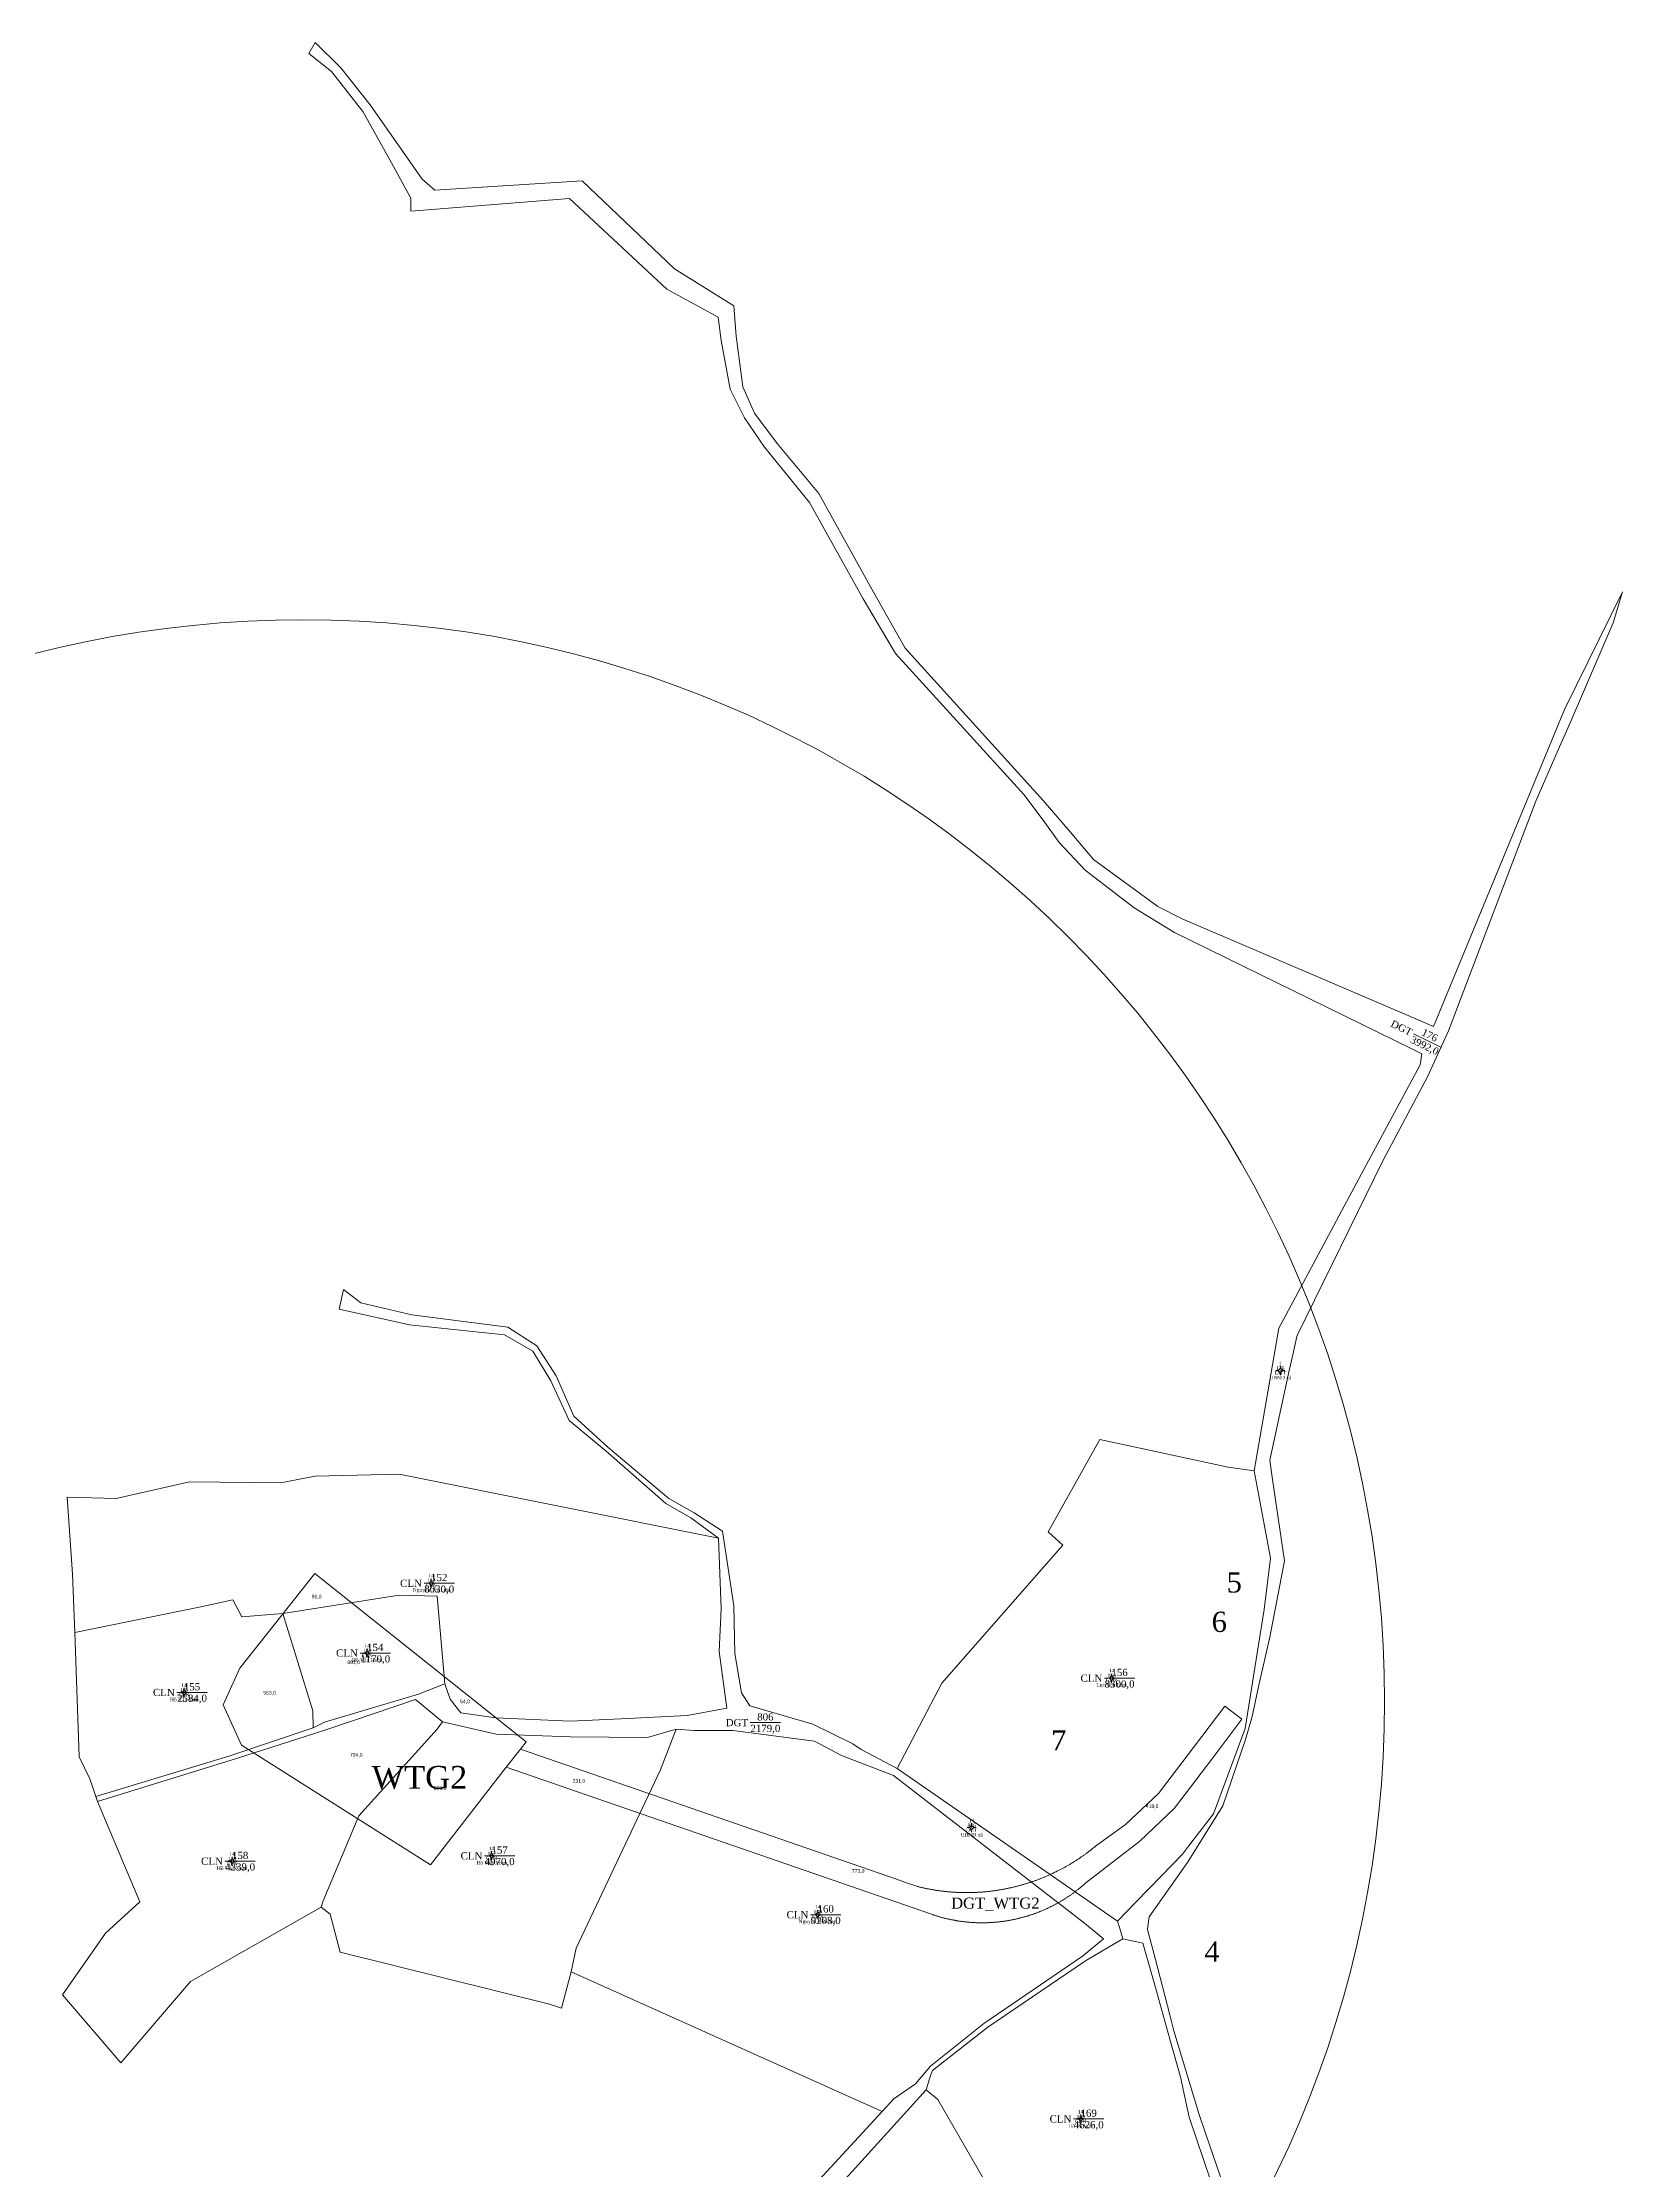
# Model space of a CAD drawing. Header units: metres. Extents: x 546523 to 548566, y 1840677 to 1842758.
# Drawn here: x 548127 to 548566, y 1841383 to 1841973 of the extents above; entities that cross this region are included whole.
import ezdxf
from ezdxf.enums import TextEntityAlignment as Align

# ---------------------------------------------------------------- set-up
doc = ezdxf.new("R2010")
doc.units = ezdxf.units.M
doc.header["$MEASUREMENT"] = 0
for name, color, linetype, lineweight in [('Level 10', 7, 'Continuous', 0), ('Level 11', 7, 'Continuous', 0), ('Level 13', 7, 'Continuous', 0), ('Level 15', 7, 'Continuous', 0), ('Level 2', 7, 'Continuous', 0), ('Level 20', 7, 'Continuous', 0), ('Level 28', 7, 'Continuous', 0), ('Level 30', 7, 'Continuous', 0), ('Level 4', 7, 'Continuous', 0), ('Level 5', 7, 'Continuous', 0)]:
    doc.layers.add(name, color=color, linetype=linetype, lineweight=lineweight)
doc.styles.add('Style-Arial', font='arial.ttf')
doc.styles.add('Style-Times New Roman', font='times.ttf')
doc.styles.add('Style-Vntime', font='Vntime.shx')

# ---------------------------------------------------------------- blocks, each defined once
blk = doc.blocks.new('CENTRD')
at = {"layer": 'Level 11', "linetype": 'Continuous', "lineweight": 0}
h = blk.add_hatch(color=1, dxfattribs=at)
edge = h.paths.add_edge_path()
edge.add_arc((0, 0), 1.5, 0, 360)
at = {"layer": 'Level 11', "color": 1, "linetype": 'Continuous', "lineweight": 0}
for p, q in [((-6.2, 0), (-12.5, 0)), ((0, 6.2), (-6.2, 0)), ((-6.2, 0), (0, -6.2)), ((0, 12.5), (0, 6.2)), ((6.2, 0), (0, 6.2)), ((0, -6.2), (6.2, 0)), ((12.5, 0), (6.2, 0)), ((0, -6.2), (0, -12.5))]:
    blk.add_line(p, q, dxfattribs=at)
blk = doc.blocks.new('N_THUA')
at = {"layer": 'Level 13', "color": 7, "linetype": 'Continuous', "lineweight": 0}
blk.add_line((-1.62, 0.79), (5.93, -2.91), dxfattribs=at)
at = {"layer": 'Level 13', "color": 5, "linetype": 'Continuous', "lineweight": 0, "style": 'Style-Times New Roman'}
blk.add_text('176', height=2, rotation=333.88679, dxfattribs=at).set_placement((2.86, 0.38), align=Align.MIDDLE_CENTER)
at = {"layer": 'Level 2', "color": 3, "linetype": 'Continuous', "lineweight": 0, "style": 'Style-Times New Roman'}
blk.add_text('DGT', height=2, rotation=333.88679, dxfattribs=at).set_placement((-2.16, 1.06), align=Align.MIDDLE_RIGHT)
at = {"layer": 'Level 4', "color": 1, "linetype": 'Continuous', "lineweight": 0, "style": 'Style-Times New Roman'}
blk.add_text('3992,0', height=2, rotation=333.88679, dxfattribs=at).set_placement((1.45, -2.49), align=Align.MIDDLE_CENTER)
blk = doc.blocks.new('N_THUA_16')
at = {"layer": 'Level 13', "color": 7, "linetype": 'Continuous', "lineweight": 0}
blk.add_line((-1.99, 0), (6.42, 0), dxfattribs=at)
at = {"layer": 'Level 13', "color": 5, "linetype": 'Continuous', "lineweight": 0, "style": 'Style-Times New Roman'}
blk.add_text('152', height=2, dxfattribs=at).set_placement((2.22, 1.6), align=Align.MIDDLE_CENTER)
at = {"layer": 'Level 2', "color": 3, "linetype": 'Continuous', "lineweight": 0, "style": 'Style-Times New Roman'}
blk.add_text('CLN', height=2, dxfattribs=at).set_placement((-2.59, 0), align=Align.MIDDLE_RIGHT)
at = {"layer": 'Level 4', "color": 1, "linetype": 'Continuous', "lineweight": 0, "style": 'Style-Times New Roman'}
blk.add_text('8030,0', height=2, dxfattribs=at).set_placement((2.22, -1.6), align=Align.MIDDLE_CENTER)
blk = doc.blocks.new('N_THUA_17')
at = {"layer": 'Level 13', "color": 7, "linetype": 'Continuous', "lineweight": 0}
blk.add_line((-1.99, 0), (6.42, 0), dxfattribs=at)
at = {"layer": 'Level 13', "color": 5, "linetype": 'Continuous', "lineweight": 0, "style": 'Style-Times New Roman'}
blk.add_text('154', height=2, dxfattribs=at).set_placement((2.22, 1.6), align=Align.MIDDLE_CENTER)
at = {"layer": 'Level 2', "color": 3, "linetype": 'Continuous', "lineweight": 0, "style": 'Style-Times New Roman'}
blk.add_text('CLN', height=2, dxfattribs=at).set_placement((-2.59, 0), align=Align.MIDDLE_RIGHT)
at = {"layer": 'Level 4', "color": 1, "linetype": 'Continuous', "lineweight": 0, "style": 'Style-Times New Roman'}
blk.add_text('1170,0', height=2, dxfattribs=at).set_placement((2.22, -1.6), align=Align.MIDDLE_CENTER)
blk = doc.blocks.new('N_THUA_18')
at = {"layer": 'Level 13', "color": 7, "linetype": 'Continuous', "lineweight": 0}
blk.add_line((-1.98, 0), (6.43, 0), dxfattribs=at)
at = {"layer": 'Level 13', "color": 5, "linetype": 'Continuous', "lineweight": 0, "style": 'Style-Times New Roman'}
blk.add_text('155', height=2, dxfattribs=at).set_placement((2.22, 1.6), align=Align.MIDDLE_CENTER)
at = {"layer": 'Level 2', "color": 3, "linetype": 'Continuous', "lineweight": 0, "style": 'Style-Times New Roman'}
blk.add_text('CLN', height=2, dxfattribs=at).set_placement((-2.58, 0), align=Align.MIDDLE_RIGHT)
at = {"layer": 'Level 4', "color": 1, "linetype": 'Continuous', "lineweight": 0, "style": 'Style-Times New Roman'}
blk.add_text('2584,0', height=2, dxfattribs=at).set_placement((2.22, -1.6), align=Align.MIDDLE_CENTER)
blk = doc.blocks.new('N_THUA_19')
at = {"layer": 'Level 13', "color": 7, "linetype": 'Continuous', "lineweight": 0}
blk.add_line((-1.98, 0), (6.43, 0), dxfattribs=at)
at = {"layer": 'Level 13', "color": 5, "linetype": 'Continuous', "lineweight": 0, "style": 'Style-Times New Roman'}
blk.add_text('156', height=2, dxfattribs=at).set_placement((2.22, 1.6), align=Align.MIDDLE_CENTER)
at = {"layer": 'Level 2', "color": 3, "linetype": 'Continuous', "lineweight": 0, "style": 'Style-Times New Roman'}
blk.add_text('CLN', height=2, dxfattribs=at).set_placement((-2.58, 0), align=Align.MIDDLE_RIGHT)
at = {"layer": 'Level 4', "color": 1, "linetype": 'Continuous', "lineweight": 0, "style": 'Style-Times New Roman'}
blk.add_text('8300,0', height=2, dxfattribs=at).set_placement((2.22, -1.6), align=Align.MIDDLE_CENTER)
blk = doc.blocks.new('N_THUA_20')
at = {"layer": 'Level 13', "color": 7, "linetype": 'Continuous', "lineweight": 0}
blk.add_line((-1.98, 0), (6.43, 0), dxfattribs=at)
at = {"layer": 'Level 13', "color": 5, "linetype": 'Continuous', "lineweight": 0, "style": 'Style-Times New Roman'}
blk.add_text('157', height=2, dxfattribs=at).set_placement((2.22, 1.6), align=Align.MIDDLE_CENTER)
at = {"layer": 'Level 2', "color": 3, "linetype": 'Continuous', "lineweight": 0, "style": 'Style-Times New Roman'}
blk.add_text('CLN', height=2, dxfattribs=at).set_placement((-2.58, 0), align=Align.MIDDLE_RIGHT)
at = {"layer": 'Level 4', "color": 1, "linetype": 'Continuous', "lineweight": 0, "style": 'Style-Times New Roman'}
blk.add_text('4970,0', height=2, dxfattribs=at).set_placement((2.22, -1.6), align=Align.MIDDLE_CENTER)
blk = doc.blocks.new('N_THUA_21')
at = {"layer": 'Level 13', "color": 7, "linetype": 'Continuous', "lineweight": 0}
blk.add_line((-1.98, 0), (6.43, 0), dxfattribs=at)
at = {"layer": 'Level 13', "color": 5, "linetype": 'Continuous', "lineweight": 0, "style": 'Style-Times New Roman'}
blk.add_text('158', height=2, dxfattribs=at).set_placement((2.22, 1.6), align=Align.MIDDLE_CENTER)
at = {"layer": 'Level 2', "color": 3, "linetype": 'Continuous', "lineweight": 0, "style": 'Style-Times New Roman'}
blk.add_text('CLN', height=2, dxfattribs=at).set_placement((-2.58, 0), align=Align.MIDDLE_RIGHT)
at = {"layer": 'Level 4', "color": 1, "linetype": 'Continuous', "lineweight": 0, "style": 'Style-Times New Roman'}
blk.add_text('4339,0', height=2, dxfattribs=at).set_placement((2.22, -1.6), align=Align.MIDDLE_CENTER)
blk = doc.blocks.new('N_THUA_22')
at = {"layer": 'Level 13', "color": 7, "linetype": 'Continuous', "lineweight": 0}
blk.add_line((-1.99, 0), (6.42, 0), dxfattribs=at)
at = {"layer": 'Level 13', "color": 5, "linetype": 'Continuous', "lineweight": 0, "style": 'Style-Times New Roman'}
blk.add_text('160', height=2, dxfattribs=at).set_placement((2.22, 1.6), align=Align.MIDDLE_CENTER)
at = {"layer": 'Level 2', "color": 3, "linetype": 'Continuous', "lineweight": 0, "style": 'Style-Times New Roman'}
blk.add_text('CLN', height=2, dxfattribs=at).set_placement((-2.59, 0), align=Align.MIDDLE_RIGHT)
at = {"layer": 'Level 4', "color": 1, "linetype": 'Continuous', "lineweight": 0, "style": 'Style-Times New Roman'}
blk.add_text('9208,0', height=2, dxfattribs=at).set_placement((2.22, -1.6), align=Align.MIDDLE_CENTER)
blk = doc.blocks.new('N_THUA_23')
at = {"layer": 'Level 13', "color": 7, "linetype": 'Continuous', "lineweight": 0}
blk.add_line((-1.98, 0), (6.43, 0), dxfattribs=at)
at = {"layer": 'Level 13', "color": 5, "linetype": 'Continuous', "lineweight": 0, "style": 'Style-Times New Roman'}
blk.add_text('169', height=2, dxfattribs=at).set_placement((2.22, 1.6), align=Align.MIDDLE_CENTER)
at = {"layer": 'Level 2', "color": 3, "linetype": 'Continuous', "lineweight": 0, "style": 'Style-Times New Roman'}
blk.add_text('CLN', height=2, dxfattribs=at).set_placement((-2.58, 0), align=Align.MIDDLE_RIGHT)
at = {"layer": 'Level 4', "color": 1, "linetype": 'Continuous', "lineweight": 0, "style": 'Style-Times New Roman'}
blk.add_text('4626,0', height=2, dxfattribs=at).set_placement((2.22, -1.6), align=Align.MIDDLE_CENTER)
blk = doc.blocks.new('N_THUA_39')
at = {"layer": 'Level 13', "color": 7, "linetype": 'Continuous', "lineweight": 0}
blk.add_line((-1.8, 0), (6.61, 0), dxfattribs=at)
at = {"layer": 'Level 13', "color": 5, "linetype": 'Continuous', "lineweight": 0, "style": 'Style-Times New Roman'}
blk.add_text('806', height=2, dxfattribs=at).set_placement((2.4, 1.6), align=Align.MIDDLE_CENTER)
at = {"layer": 'Level 2', "color": 3, "linetype": 'Continuous', "lineweight": 0, "style": 'Style-Times New Roman'}
blk.add_text('DGT', height=2, dxfattribs=at).set_placement((-2.4, 0), align=Align.MIDDLE_RIGHT)
at = {"layer": 'Level 4', "color": 1, "linetype": 'Continuous', "lineweight": 0, "style": 'Style-Times New Roman'}
blk.add_text('2179,0', height=2, dxfattribs=at).set_placement((2.4, -1.6), align=Align.MIDDLE_CENTER)

msp = doc.modelspace()

# ---------------------------------------------------------------- linework, layer by layer
at = {"layer": 'Level 10', "color": 5, "linetype": 'Continuous', "lineweight": 0}
for p, q in [((548364.61, 1841494.42), (548425.77, 1841452.05)), ((548142.29, 1841486.67), (548142.74, 1841485.24)), ((548274.18, 1841437.98), (548360.47, 1841399.23)), ((548327.22, 1841355.25), (548372.66, 1841405.25))]:
    msp.add_line(p, q, dxfattribs=at)
at = {"layer": 'Level 10', "color": 5, "linetype": 'Continuous', "lineweight": 0, "flags": 128}
for points in [[(548454.5, 1841380.83), (548450.29, 1841393.02), (548448.33, 1841398.7), (548444.73, 1841410.65), (548441.42, 1841421.64), (548440.27, 1841426.1), (548436.32, 1841441.46), (548434.09, 1841449.81), (548434.2, 1841450.57), (548434.6, 1841453.32), (548438.12, 1841458.29), (548445.24, 1841468.36), (548454.97, 1841484.06), (548461.35, 1841502.46), (548463.11, 1841508.85), (548465.05, 1841517.55), (548468.03, 1841530.89), (548472.12, 1841552.06), (548468.8, 1841574.59), (548468.02, 1841579.93), (548468.78, 1841583.43), (548473.45, 1841604.82), (548474.4, 1841609.18), (548475.52, 1841614.29), (548475.75, 1841614.76), (548499.52, 1841663.25), (548511.79, 1841686.29), (548517.68, 1841699.06), (548538.91, 1841755.06), (548541.83, 1841762.76), (548548.1, 1841777.02), (548550.77, 1841783.08), (548551.69, 1841785.22), (548563.35, 1841812.32), (548565.91, 1841820.85), (548549.81, 1841788.19), (548513.48, 1841700.26), (548513.23, 1841700.37), (548510.47, 1841701.55), (548443.75, 1841730.15), (548436.98, 1841733.54), (548419.16, 1841746.64), (548412.65, 1841754.25), (548405.16, 1841763), (548382.02, 1841788.54), (548366.89, 1841805.25), (548358.08, 1841820.82), (548342.9, 1841848.15), (548331.34, 1841861.99), (548325.06, 1841870.4), (548321.84, 1841877.75), (548319.93, 1841891.78), (548319.35, 1841900.26), (548302.88, 1841910.51), (548277.26, 1841934.92), (548236.33, 1841932.31), (548232.87, 1841935.34), (548218.39, 1841955.99), (548210.25, 1841966.28), (548203.13, 1841973.27), (548201.36, 1841970.21), (548207.7, 1841965.28), (548216.37, 1841954.11), (548224.34, 1841939.91), (548229.72, 1841930.11), (548229.64, 1841926.46), (548273.69, 1841930.04), (548300.7, 1841904.85), (548315.01, 1841897.06), (548315.77, 1841890.6), (548318.3, 1841877.13), (548322.3, 1841869.19), (548327.85, 1841861.01), (548340.3, 1841845.67), (548355.17, 1841818.97), (548364.16, 1841803.73), (548382.1, 1841784.04), (548399.75, 1841764.67), (548405.15, 1841757.52), (548409.59, 1841751.35), (548415.42, 1841745.17), (548416.85, 1841743.65), (548430.42, 1841733.23), (548441.58, 1841726.36), (548507.5, 1841694.05), (548510.21, 1841692.72), (548510.25, 1841692.7), (548509.76, 1841689.67), (548492.24, 1841657.02), (548480.8, 1841635.71), (548475.17, 1841625.21), (548470.55, 1841616.6), (548466.56, 1841593.6), (548463.69, 1841577.06)], [(548315.02, 1841558.29), (548307.41, 1841563.97), (548300.44, 1841567.91), (548283.93, 1841582.43), (548273.66, 1841590.98), (548268.58, 1841602.01), (548263.56, 1841610.26), (548255.71, 1841614.77), (548229.36, 1841617.53), (548209.77, 1841621.86), (548210.98, 1841627.35), (548215.85, 1841623.63), (548229.92, 1841620.32), (548256.56, 1841616.86), (548264.66, 1841611.72), (548270.03, 1841603.38), (548274.89, 1841592.21), (548284.38, 1841583.55), (548301.27, 1841569.33), (548308.35, 1841565.34), (548316.15, 1841560.31), (548319.33, 1841539.53), (548319.56, 1841526.33), (548321.43, 1841515.38), (548323.76, 1841511.85), (548341.23, 1841506.75), (548352.38, 1841501.31), (548354.66, 1841499.74), (548364.61, 1841494.42)], [(548364.61, 1841494.42), (548377.06, 1841518.1), (548410.59, 1841556.35), (548406.58, 1841560.08), (548420.91, 1841585.74), (548456.52, 1841578), (548463.69, 1841577.06)], [(548136.43, 1841532.17), (548135.77, 1841548.38), (548134.32, 1841569.69), (548147.96, 1841569.34), (548168.22, 1841573.96), (548193.54, 1841573.68), (548203.1, 1841575.56), (548226.44, 1841576.08), (548315.02, 1841558.29)], [(548425.77, 1841452.05), (548430.89, 1841457.33), (548437.96, 1841464.63), (548443.86, 1841470.71), (548445.52, 1841472.88), (548452.39, 1841481.88), (548458.67, 1841498.81), (548461.17, 1841505.54), (548464.94, 1841528.76), (548466.53, 1841538.55), (548468.21, 1841552.74), (548466.45, 1841562.22), (548463.69, 1841577.06)], [(548239.13, 1841517.91), (548240.57, 1841513.69), (548243.55, 1841509.86), (548253.31, 1841508.45), (548273.91, 1841507.55), (548288.09, 1841508.23), (548306.38, 1841509.18), (548317.39, 1841511.13), (548315.29, 1841526.93), (548315.77, 1841538.69), (548315.02, 1841558.29)], [(548136.43, 1841532.17), (548171.41, 1841539.26), (548180.27, 1841541.27), (548182.79, 1841536.47), (548194.13, 1841537.44)], [(548194.13, 1841537.44), (548226.47, 1841542.53), (548236.98, 1841542.28), (548239.13, 1841517.91)], [(548194.13, 1841537.44), (548202.5, 1841510.45), (548202.58, 1841505.73)], [(548136.43, 1841532.17), (548137.64, 1841497.71), (548140.61, 1841491.56), (548142.29, 1841486.67)], [(548202.58, 1841505.73), (548205.74, 1841507.29), (548231.85, 1841515.04), (548239.13, 1841517.91)], [(548142.74, 1841485.24), (548179.83, 1841496.77), (548202.71, 1841504.03), (548207.23, 1841505.54), (548230.94, 1841513.6), (548238.44, 1841507.42)], [(548142.29, 1841486.67), (548179.14, 1841497.85), (548202.58, 1841505.73)], [(548204.83, 1841455.92), (548205.37, 1841457.71), (548215.27, 1841481.32), (548237.03, 1841505.31), (548238.44, 1841507.42)], [(548238.44, 1841507.42), (548253.36, 1841503.94), (548273.86, 1841503.21), (548295.33, 1841503.01), (548303.32, 1841505.38)], [(548274.18, 1841437.98), (548275.56, 1841444.61), (548298.9, 1841493.86), (548303.32, 1841505.38)], [(548360.47, 1841399.23), (548363.71, 1841402.75), (548369.77, 1841406.99), (548373.92, 1841411.89), (548388.67, 1841423.66), (548416.03, 1841442.33), (548421.92, 1841447.18), (548416.67, 1841451.53), (548363.63, 1841492.51), (548349.17, 1841498.01), (548341.73, 1841502.05), (548319.05, 1841504.99), (548308.2, 1841505), (548303.32, 1841505.38)], [(548142.74, 1841485.24), (548154.52, 1841457.47), (548144.97, 1841448.73), (548133.06, 1841431.68), (548149.21, 1841412.77), (548168.54, 1841435.34), (548204.83, 1841455.92)], [(548204.83, 1841455.92), (548207.3, 1841454.03), (548210.04, 1841443.52), (548268.17, 1841429.05), (548271.46, 1841427.91), (548274.18, 1841437.98)], [(548425.77, 1841452.05), (548426.71, 1841449.09), (548427.31, 1841447.19)], [(548372.66, 1841405.25), (548373.85, 1841409.22), (548374.46, 1841410.67), (548389.83, 1841422.67), (548416.93, 1841441.11), (548425.08, 1841445.89), (548427.31, 1841447.19)], [(548427.31, 1841447.19), (548428.93, 1841446.83), (548431.96, 1841446.15), (548432.83, 1841445.95), (548436.1, 1841434.35), (548440.31, 1841419.38), (548443.37, 1841408.51), (548444.03, 1841405.38), (548445.65, 1841397.72), (548451.69, 1841379.9), (548453.84, 1841372.25)], [(548372.66, 1841405.25), (548375.92, 1841402.62), (548400.36, 1841360.22)], [(548290.93, 1841328.72), (548298.39, 1841334.6), (548317.74, 1841352.95), (548360.47, 1841399.23)]]:
    msp.add_lwpolyline(points, dxfattribs=at)
at = {"layer": 'Level 15', "color": 1, "linetype": 'Continuous', "lineweight": 0}
msp.add_circle((548199.89, 1841513.13), 300, dxfattribs=at)
at = {"layer": 'Level 30', "color": 7, "linetype": 'Continuous', "lineweight": 0}
msp.add_line((548260.08, 1841499.78), (548256.18, 1841494.78), dxfattribs=at)
at = {"layer": 'Level 30', "color": 1, "linetype": 'Continuous', "lineweight": 0, "flags": 128}
msp.add_lwpolyline([(548460.32, 1841508.13), (548451.92, 1841497.03), (548441.64, 1841483.47), (548431.94, 1841474.3), (548416.98, 1841462.68), (548416.95, 1841462.66), (548416.82, 1841462.54), (548416.68, 1841462.41), (548416.54, 1841462.29), (548416.4, 1841462.17), (548416.26, 1841462.05), (548416.12, 1841461.93), (548415.98, 1841461.81), (548415.83, 1841461.69), (548415.69, 1841461.57), (548415.55, 1841461.45), (548415.41, 1841461.33), (548415.26, 1841461.21), (548415.12, 1841461.1), (548414.97, 1841460.98), (548414.83, 1841460.87), (548414.68, 1841460.75), (548414.54, 1841460.64), (548414.39, 1841460.53), (548414.24, 1841460.41), (548414.09, 1841460.3), (548413.94, 1841460.19), (548413.8, 1841460.08), (548413.65, 1841459.97), (548413.5, 1841459.86), (548413.35, 1841459.75), (548413.2, 1841459.64), (548413.05, 1841459.53), (548412.89, 1841459.43), (548412.74, 1841459.32), (548412.59, 1841459.22), (548412.44, 1841459.11), (548412.28, 1841459.01), (548412.13, 1841458.9), (548411.97, 1841458.8), (548411.82, 1841458.7), (548411.66, 1841458.6), (548411.51, 1841458.5), (548411.35, 1841458.4), (548411.2, 1841458.3), (548411.04, 1841458.2), (548410.88, 1841458.1), (548410.72, 1841458), (548410.57, 1841457.9), (548410.41, 1841457.81), (548410.25, 1841457.71), (548410.09, 1841457.62), (548409.93, 1841457.52), (548409.77, 1841457.43), (548409.61, 1841457.34), (548409.45, 1841457.25), (548409.29, 1841457.16), (548409.12, 1841457.06), (548408.96, 1841456.97), (548408.8, 1841456.89), (548408.64, 1841456.8), (548408.47, 1841456.71), (548408.31, 1841456.62), (548408.14, 1841456.54), (548407.98, 1841456.45), (548407.82, 1841456.36), (548407.65, 1841456.28), (548407.48, 1841456.2), (548407.32, 1841456.11), (548407.15, 1841456.03), (548406.99, 1841455.95), (548406.82, 1841455.87), (548406.65, 1841455.79), (548406.48, 1841455.71), (548406.32, 1841455.63), (548406.15, 1841455.55), (548405.98, 1841455.48), (548405.81, 1841455.4), (548405.64, 1841455.33), (548405.47, 1841455.25), (548405.3, 1841455.18), (548405.13, 1841455.1), (548404.96, 1841455.03), (548404.79, 1841454.96), (548404.62, 1841454.89), (548404.45, 1841454.82), (548404.27, 1841454.75), (548404.1, 1841454.68), (548403.93, 1841454.61), (548403.76, 1841454.54), (548403.58, 1841454.48), (548403.41, 1841454.41), (548403.24, 1841454.34), (548403.06, 1841454.28), (548402.89, 1841454.22), (548402.71, 1841454.15), (548402.54, 1841454.09), (548402.36, 1841454.03), (548402.19, 1841453.97), (548402.01, 1841453.91), (548401.84, 1841453.85), (548401.66, 1841453.79), (548401.48, 1841453.73), (548401.31, 1841453.68), (548401.13, 1841453.62), (548400.95, 1841453.57), (548400.78, 1841453.51), (548400.6, 1841453.46), (548400.42, 1841453.4), (548400.24, 1841453.35), (548400.07, 1841453.3), (548399.89, 1841453.25), (548399.71, 1841453.2), (548399.53, 1841453.15), (548399.35, 1841453.1), (548399.17, 1841453.05), (548398.99, 1841453.01), (548398.81, 1841452.96), (548398.63, 1841452.92), (548398.45, 1841452.87), (548398.27, 1841452.83), (548398.09, 1841452.78), (548397.91, 1841452.74), (548397.73, 1841452.7), (548397.55, 1841452.66), (548397.37, 1841452.62), (548397.19, 1841452.58), (548397.01, 1841452.54), (548396.82, 1841452.5), (548396.64, 1841452.47), (548396.46, 1841452.43), (548396.28, 1841452.4), (548396.1, 1841452.36), (548395.91, 1841452.33), (548395.73, 1841452.3), (548395.55, 1841452.26), (548395.37, 1841452.23), (548395.18, 1841452.2), (548395, 1841452.17), (548394.82, 1841452.14), (548394.63, 1841452.11), (548394.45, 1841452.09), (548394.27, 1841452.06), (548394.08, 1841452.03), (548393.9, 1841452.01), (548393.72, 1841451.99), (548393.53, 1841451.96), (548393.35, 1841451.94), (548393.16, 1841451.92), (548392.98, 1841451.9), (548392.79, 1841451.88), (548392.61, 1841451.86), (548392.43, 1841451.84), (548392.24, 1841451.82), (548392.06, 1841451.8), (548391.87, 1841451.79), (548391.69, 1841451.77), (548391.5, 1841451.76), (548391.32, 1841451.74), (548391.13, 1841451.73), (548390.95, 1841451.72), (548390.76, 1841451.71), (548390.58, 1841451.7), (548390.39, 1841451.69), (548390.21, 1841451.68), (548390.02, 1841451.67), (548389.84, 1841451.66), (548389.65, 1841451.65), (548389.46, 1841451.65), (548389.28, 1841451.64), (548389.09, 1841451.64), (548388.91, 1841451.64), (548388.72, 1841451.63), (548388.54, 1841451.63), (548388.35, 1841451.63), (548388.17, 1841451.63), (548387.98, 1841451.63), (548387.8, 1841451.63), (548387.61, 1841451.63), (548387.42, 1841451.64), (548387.24, 1841451.64), (548387.05, 1841451.65), (548386.87, 1841451.65), (548386.68, 1841451.66), (548386.5, 1841451.66), (548386.31, 1841451.67), (548386.13, 1841451.68), (548385.94, 1841451.69), (548385.76, 1841451.7), (548385.57, 1841451.71), (548385.39, 1841451.72), (548385.2, 1841451.74), (548385.02, 1841451.75), (548384.83, 1841451.76), (548384.65, 1841451.78), (548384.46, 1841451.79), (548384.28, 1841451.81), (548384.09, 1841451.83), (548383.91, 1841451.85), (548383.72, 1841451.86), (548383.54, 1841451.88), (548383.35, 1841451.9), (548383.17, 1841451.93), (548382.99, 1841451.95), (548382.8, 1841451.97), (548382.62, 1841451.99), (548382.43, 1841452.02), (548382.25, 1841452.04), (548382.07, 1841452.07), (548381.88, 1841452.1), (548381.7, 1841452.12), (548381.52, 1841452.15), (548381.33, 1841452.18), (548381.15, 1841452.21), (548380.97, 1841452.24), (548380.78, 1841452.27), (548380.6, 1841452.31), (548380.42, 1841452.34), (548380.24, 1841452.37), (548380.06, 1841452.41), (548379.87, 1841452.44), (548379.69, 1841452.48), (548379.51, 1841452.52), (548379.33, 1841452.56), (548379.15, 1841452.59), (548378.97, 1841452.63), (548378.78, 1841452.67), (548378.6, 1841452.71), (548378.42, 1841452.76), (548378.24, 1841452.8), (548378.06, 1841452.84), (548377.88, 1841452.89), (548377.7, 1841452.93), (548377.52, 1841452.98), (548377.34, 1841453.02), (548377.16, 1841453.07), (548376.98, 1841453.12), (548376.8, 1841453.17), (548376.63, 1841453.22), (548376.45, 1841453.27), (548376.27, 1841453.32), (548376.09, 1841453.37), (548375.91, 1841453.42), (548375.74, 1841453.48), (548375.56, 1841453.53), (548375.38, 1841453.59), (548375.2, 1841453.64), (548375.03, 1841453.7), (548374.85, 1841453.75), (548374.68, 1841453.81), (548374.5, 1841453.87), (548374.32, 1841453.93), (548374.15, 1841453.99), (548256.18, 1841494.78), (548235.1, 1841467.68), (548182.68, 1841500.88), (548177.58, 1841512.09), (548182.24, 1841522.31), (548203.07, 1841548.52), (548261.69, 1841501.86), (548260.08, 1841499.78), (548364.42, 1841463.7), (548367.24, 1841462.73), (548370.06, 1841461.75), (548370.27, 1841461.7), (548370.47, 1841461.65), (548370.68, 1841461.6), (548370.88, 1841461.55), (548371.09, 1841461.5), (548371.3, 1841461.45), (548371.5, 1841461.4), (548371.71, 1841461.36), (548371.91, 1841461.31), (548372.12, 1841461.27), (548372.33, 1841461.22), (548372.54, 1841461.18), (548372.74, 1841461.14), (548372.95, 1841461.09), (548373.16, 1841461.05), (548373.37, 1841461.01), (548373.57, 1841460.97), (548373.78, 1841460.93), (548373.99, 1841460.9), (548374.2, 1841460.86), (548374.41, 1841460.82), (548374.61, 1841460.79), (548374.82, 1841460.75), (548375.03, 1841460.72), (548375.24, 1841460.68), (548375.45, 1841460.65), (548375.66, 1841460.62), (548375.87, 1841460.59), (548376.08, 1841460.56), (548376.29, 1841460.53), (548376.5, 1841460.5), (548376.71, 1841460.47), (548376.92, 1841460.44), (548377.13, 1841460.42), (548377.34, 1841460.39), (548377.55, 1841460.37), (548377.76, 1841460.34), (548377.97, 1841460.32), (548378.18, 1841460.3), (548378.39, 1841460.28), (548378.6, 1841460.26), (548378.81, 1841460.24), (548379.02, 1841460.22), (548379.23, 1841460.2), (548379.44, 1841460.18), (548379.65, 1841460.17), (548379.87, 1841460.15), (548380.08, 1841460.13), (548380.29, 1841460.12), (548380.5, 1841460.11), (548380.71, 1841460.09), (548380.92, 1841460.08), (548381.13, 1841460.07), (548381.34, 1841460.06), (548381.56, 1841460.05), (548381.77, 1841460.04), (548381.98, 1841460.04), (548382.19, 1841460.03), (548382.4, 1841460.02), (548382.61, 1841460.02), (548382.82, 1841460.01), (548383.04, 1841460.01), (548383.25, 1841460), (548383.46, 1841460), (548383.67, 1841460), (548383.88, 1841460), (548384.09, 1841460), (548384.31, 1841460), (548384.52, 1841460), (548384.73, 1841460.01), (548384.94, 1841460.01), (548385.15, 1841460.01), (548385.36, 1841460.02), (548385.58, 1841460.02), (548385.79, 1841460.03), (548386, 1841460.04), (548386.21, 1841460.05), (548386.42, 1841460.05), (548386.63, 1841460.06), (548386.84, 1841460.07), (548387.06, 1841460.09), (548387.27, 1841460.1), (548387.48, 1841460.11), (548387.69, 1841460.12), (548387.9, 1841460.14), (548388.11, 1841460.15), (548388.32, 1841460.17), (548388.53, 1841460.19), (548388.74, 1841460.2), (548388.95, 1841460.22), (548389.17, 1841460.24), (548389.38, 1841460.26), (548389.59, 1841460.28), (548389.8, 1841460.31), (548390.01, 1841460.33), (548390.22, 1841460.35), (548390.43, 1841460.37), (548390.64, 1841460.4), (548390.85, 1841460.43), (548391.06, 1841460.45), (548391.27, 1841460.48), (548391.48, 1841460.51), (548391.69, 1841460.54), (548391.9, 1841460.57), (548392.11, 1841460.6), (548392.32, 1841460.63), (548392.53, 1841460.66), (548392.73, 1841460.69), (548392.94, 1841460.73), (548393.15, 1841460.76), (548393.36, 1841460.79), (548393.57, 1841460.83), (548393.78, 1841460.87), (548393.99, 1841460.91), (548394.19, 1841460.94), (548394.4, 1841460.98), (548394.61, 1841461.02), (548394.82, 1841461.06), (548395.03, 1841461.1), (548395.23, 1841461.15), (548395.44, 1841461.19), (548395.65, 1841461.23), (548395.85, 1841461.28), (548396.06, 1841461.32), (548396.27, 1841461.37), (548396.47, 1841461.42), (548396.68, 1841461.46), (548396.89, 1841461.51), (548397.09, 1841461.56), (548397.3, 1841461.61), (548397.5, 1841461.66), (548397.71, 1841461.71), (548397.91, 1841461.77), (548398.12, 1841461.82), (548398.32, 1841461.87), (548398.53, 1841461.93), (548398.73, 1841461.98), (548398.94, 1841462.04), (548399.14, 1841462.1), (548399.34, 1841462.15), (548399.55, 1841462.21), (548399.75, 1841462.27), (548399.95, 1841462.33), (548400.15, 1841462.39), (548400.36, 1841462.46), (548400.56, 1841462.52), (548400.76, 1841462.58), (548400.96, 1841462.64), (548401.16, 1841462.71), (548401.37, 1841462.77), (548401.57, 1841462.84), (548401.77, 1841462.91), (548401.97, 1841462.98), (548402.17, 1841463.04), (548402.37, 1841463.11), (548402.57, 1841463.18), (548402.77, 1841463.25), (548402.97, 1841463.33), (548403.17, 1841463.4), (548403.36, 1841463.47), (548403.56, 1841463.54), (548403.76, 1841463.62), (548403.96, 1841463.69), (548404.16, 1841463.77), (548404.35, 1841463.85), (548404.55, 1841463.92), (548404.75, 1841464), (548404.94, 1841464.08), (548405.14, 1841464.16), (548405.34, 1841464.24), (548405.53, 1841464.32), (548405.73, 1841464.4), (548405.92, 1841464.49), (548406.12, 1841464.57), (548406.31, 1841464.65), (548406.5, 1841464.74), (548406.7, 1841464.82), (548406.89, 1841464.91), (548407.08, 1841465), (548407.28, 1841465.09), (548407.47, 1841465.17), (548407.66, 1841465.26), (548407.85, 1841465.35), (548408.04, 1841465.44), (548408.23, 1841465.54), (548408.42, 1841465.63), (548408.61, 1841465.72), (548408.8, 1841465.81), (548408.99, 1841465.91), (548409.18, 1841466), (548409.37, 1841466.1), (548409.56, 1841466.2), (548409.75, 1841466.29), (548409.94, 1841466.39), (548410.12, 1841466.49), (548410.31, 1841466.59), (548410.5, 1841466.69), (548410.68, 1841466.79), (548410.87, 1841466.89), (548411.05, 1841466.99), (548411.24, 1841467.1), (548411.42, 1841467.2), (548411.61, 1841467.3), (548411.79, 1841467.41), (548411.97, 1841467.51), (548412.16, 1841467.62), (548412.34, 1841467.73), (548412.52, 1841467.83), (548412.7, 1841467.94), (548412.89, 1841468.05), (548413.07, 1841468.16), (548413.25, 1841468.27), (548413.43, 1841468.38), (548413.61, 1841468.49), (548413.79, 1841468.61), (548413.96, 1841468.72), (548414.14, 1841468.83), (548414.32, 1841468.95), (548414.5, 1841469.06), (548414.68, 1841469.18), (548414.85, 1841469.3), (548415.03, 1841469.41), (548415.2, 1841469.53), (548415.38, 1841469.65), (548415.56, 1841469.77), (548415.73, 1841469.89), (548415.9, 1841470.01), (548416.08, 1841470.13), (548416.25, 1841470.25), (548416.42, 1841470.37), (548416.6, 1841470.5), (548416.77, 1841470.62), (548416.94, 1841470.74), (548417.11, 1841470.87), (548417.28, 1841470.99), (548417.45, 1841471.12), (548417.62, 1841471.25), (548417.79, 1841471.38), (548417.96, 1841471.5), (548418.12, 1841471.63), (548418.29, 1841471.76), (548418.46, 1841471.89), (548418.62, 1841472.02), (548418.79, 1841472.15), (548418.96, 1841472.29), (548419.12, 1841472.42), (548419.29, 1841472.55), (548419.45, 1841472.69), (548419.61, 1841472.82), (548419.67, 1841472.87), (548428.03, 1841478.86), (548437.16, 1841487.49), (548447.13, 1841500.66), (548455.54, 1841511.76), (548460.32, 1841508.13)], dxfattribs=at)

# ---------------------------------------------------------------- block references
at = {"layer": 'Level 11', "color": 1, "linetype": 'Continuous', "lineweight": 0, "xscale": 0.1, "yscale": 0.1, "zscale": 0.1}
for p in [(548470.98, 1841604.84), (548235.34, 1841545.82), (548217.58, 1841526.45), (548166.74, 1841515.53), (548424.15, 1841519.49), (548385.31, 1841478.03), (548180.09, 1841468.72), (548252.11, 1841470.22), (548342.59, 1841453.87), (548415.57, 1841397.21)]:
    msp.add_blockref('CENTRD', p, dxfattribs=at)
at = {"layer": 'Level 2', "color": 3, "linetype": 'Continuous', "lineweight": 0}
for name, p in [('N_THUA', (548509.57, 1841697.49)), ('N_THUA_16', (548235.34, 1841545.82)), ('N_THUA_17', (548217.58, 1841526.45)), ('N_THUA_18', (548166.74, 1841515.53)), ('N_THUA_19', (548424.15, 1841519.49)), ('N_THUA_39', (548325.67, 1841507.16)), ('N_THUA_21', (548180.09, 1841468.72)), ('N_THUA_20', (548252.11, 1841470.22)), ('N_THUA_22', (548342.59, 1841453.87)), ('N_THUA_23', (548415.57, 1841397.21))]:
    msp.add_blockref(name, p, dxfattribs=at)

# ---------------------------------------------------------------- texts
at = {"layer": 'Level 15', "color": 1, "linetype": 'Continuous', "lineweight": 0, "char_height": 1, "attachment_point": 5, "line_spacing_factor": 0.790735, "style": 'Style-Times New Roman'}
for s, insert in [('1\\P176\\PDGT\\PUBND xã', (548470.98, 1841604.84)), ('14\\P152\\PCLN\\PNguyễn Thị Lưu', (548235.34, 1841545.82)), ('14\\P154\\PCLN\\PHồ Văn Hoàn', (548217.58, 1841526.45)), ('14\\P155\\PCLN\\PHồ Văn Vun', (548166.74, 1841515.53)), ('14\\P156\\PCLN\\PLục Văn Lâm', (548424.15, 1841519.49)), ('14\\P806\\PDGT\\PUBND xã', (548385.31, 1841478.03)), ('14\\P158\\PCLN\\PHồ Văn Xoan', (548180.09, 1841468.72)), ('14\\P157\\PCLN\\PHồ Văn Xoan', (548252.11, 1841470.22)), ('14\\P160\\PCLN\\PNguyễn Hữu Sen', (548342.59, 1841453.87)), ('14\\P169\\PCLN\\PHồ Pả Vưn', (548415.57, 1841397.21))]:
    msp.add_mtext(s, dxfattribs=dict(at, insert=insert))
at = {"layer": 'Level 20', "color": 5, "linetype": 'Continuous', "lineweight": 0, "style": 'Style-Times New Roman'}
for s, p in [('5', (548458.19, 1841546.06)), ('6', (548454.04, 1841535.13)), ('7', (548409.49, 1841502.24)), ('4', (548452.01, 1841443.61))]:
    msp.add_text(s, height=5.61, dxfattribs=at).set_placement(p, align=Align.MIDDLE_CENTER)
at = {"layer": 'Level 28', "color": 1, "linetype": 'Continuous', "lineweight": 0, "style": 'Style-Vntime'}
for s, height, p in [('WTG2', 6.318, (548218.83, 1841488.82)), ('DGT_WTG2', 3.052, (548379.6, 1841455.57))]:
    msp.add_text(s, height=height, dxfattribs=at).set_placement(p)
at = {"layer": 'Level 5', "color": 5, "linetype": 'Continuous', "lineweight": 0, "style": 'Style-Arial'}
for s, p in [('91,0', (548203.53, 1841542.14)), ('891,0', (548213.82, 1841523.9)), ('553,0', (548190.5, 1841515.41)), ('54,0', (548244.7, 1841513.04)), ('794,0', (548214.55, 1841498.24)), ('899,0', (548237.81, 1841488.99)), ('231,0', (548276.33, 1841490.97)), ('418,0', (548435.38, 1841483.98)), ('773,0', (548353.82, 1841466.02))]:
    msp.add_text(s, height=1, dxfattribs=at).set_placement(p, align=Align.MIDDLE_CENTER)

doc.saveas('drawing.dxf')
